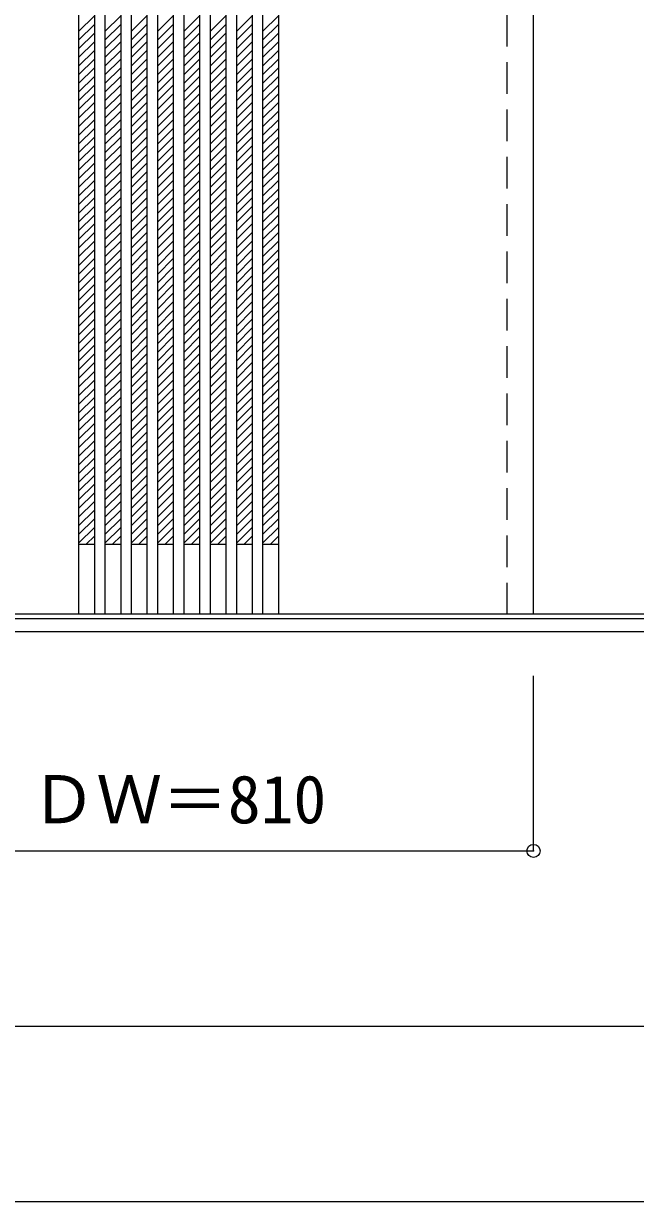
# Model space of a CAD drawing. Units: millimetres, scale not verified. Extents: x -2158 to 1628, y -1668 to 1044.
# Drawn here: x 232 to 930, y -1661 to -317 of the extents above; entities that cross this region are included whole.
import ezdxf
from ezdxf.enums import TextEntityAlignment as Align

# ---------------------------------------------------------------- set-up
doc = ezdxf.new("R2010")
doc.units = ezdxf.units.MM
doc.header["$LTSCALE"] = 30
doc.header["$PDMODE"] = 32
doc.header["$PDSIZE"] = 15
doc.linetypes.add('DASHED1', pattern=[1.8, 1.2, -0.6])
doc.layers.add('0-0', color=4, linetype='DASHED1')
doc.layers.add('0-1_寸法', color=7, linetype='Continuous')
doc.styles.add('ＭＳ ゴシック', font='')
doc.styles.get('ＭＳ ゴシック').set_extended_font_data('MS Gothic')

msp = doc.modelspace()

# ---------------------------------------------------------------- linework, layer by layer
at = {"layer": '0-0', "color": 3, "linetype": 'Continuous'}
for p, q in [((294.77, 992.19), (294.77, -990.81)), ((312.77, 992.19), (312.77, -990.81)), ((324.77, 992.19), (324.77, -990.81)), ((342.77, 992.19), (342.77, -990.81)), ((354.77, 992.19), (354.77, -990.81)), ((372.77, 992.19), (372.77, -990.81)), ((384.77, 992.19), (384.77, -990.81)), ((402.77, 992.19), (402.77, -990.81)), ((414.77, 992.19), (414.77, -990.81)), ((432.77, 992.19), (432.77, -990.81)), ((444.77, 992.19), (444.77, -990.81)), ((462.77, 992.19), (462.77, -990.81)), ((474.77, 992.19), (474.77, -990.81)), ((492.77, 992.19), (492.77, -990.81)), ((504.77, 992.19), (504.77, -990.81)), ((522.77, 992.19), (522.77, -990.81)), ((813.77, -990.81), (813.77, 992.19)), ((1590.77, -990.81), (3.77, -990.81)), ((1590.77, -995.81), (-1583.23, -995.81)), ((1620.77, -1010.81), (-1613.23, -1010.81))]:
    msp.add_line(p, q, dxfattribs=at)
at = {"layer": '0-0'}
for p, q in [((783.77, -990.81), (783.77, 992.19)), ((294.77, -325.64), (312.77, -307.64)), ((324.77, -325.64), (342.77, -307.64)), ((354.77, -325.64), (372.77, -307.64)), ((384.77, -325.64), (402.77, -307.64)), ((414.77, -325.64), (432.77, -307.64)), ((444.77, -325.64), (462.77, -307.64)), ((474.77, -325.64), (492.77, -307.64)), ((504.77, -325.64), (522.77, -307.64)), ((294.77, -335.54), (312.77, -317.54)), ((324.77, -335.54), (342.77, -317.54)), ((354.77, -335.54), (372.77, -317.54)), ((384.77, -335.54), (402.77, -317.54)), ((414.77, -335.54), (432.77, -317.54)), ((444.77, -335.54), (462.77, -317.54)), ((474.77, -335.54), (492.77, -317.54)), ((504.77, -335.54), (522.77, -317.54)), ((294.77, -345.44), (312.77, -327.44)), ((324.77, -345.44), (342.77, -327.44)), ((354.77, -345.44), (372.77, -327.44)), ((384.77, -345.44), (402.77, -327.44)), ((414.77, -345.44), (432.77, -327.44)), ((444.77, -345.44), (462.77, -327.44)), ((474.77, -345.44), (492.77, -327.44)), ((504.77, -345.44), (522.77, -327.44)), ((294.77, -355.34), (312.77, -337.34)), ((294.77, -365.24), (312.77, -347.24)), ((324.77, -355.34), (342.77, -337.34)), ((324.77, -365.24), (342.77, -347.24)), ((354.77, -355.34), (372.77, -337.34)), ((354.77, -365.24), (372.77, -347.24)), ((384.77, -355.34), (402.77, -337.34)), ((384.77, -365.24), (402.77, -347.24)), ((414.77, -355.34), (432.77, -337.34)), ((414.77, -365.24), (432.77, -347.24)), ((444.77, -355.34), (462.77, -337.34)), ((444.77, -365.24), (462.77, -347.24)), ((474.77, -355.34), (492.77, -337.34)), ((474.77, -365.24), (492.77, -347.24)), ((504.77, -355.34), (522.77, -337.34)), ((504.77, -365.24), (522.77, -347.24)), ((294.77, -375.14), (312.77, -357.14)), ((324.77, -375.14), (342.77, -357.14)), ((354.77, -375.14), (372.77, -357.14)), ((384.77, -375.14), (402.77, -357.14)), ((414.77, -375.14), (432.77, -357.14)), ((444.77, -375.14), (462.77, -357.14)), ((474.77, -375.14), (492.77, -357.14)), ((504.77, -375.14), (522.77, -357.14)), ((294.77, -385.04), (312.77, -367.04)), ((324.77, -385.04), (342.77, -367.04)), ((354.77, -385.04), (372.77, -367.04)), ((384.77, -385.04), (402.77, -367.04)), ((414.77, -385.04), (432.77, -367.04)), ((444.77, -385.04), (462.77, -367.04)), ((474.77, -385.04), (492.77, -367.04)), ((504.77, -385.04), (522.77, -367.04)), ((294.77, -394.94), (312.77, -376.94)), ((294.77, -404.84), (312.77, -386.84)), ((324.77, -394.94), (342.77, -376.94)), ((324.77, -404.84), (342.77, -386.84)), ((354.77, -394.94), (372.77, -376.94)), ((354.77, -404.84), (372.77, -386.84)), ((384.77, -394.94), (402.77, -376.94)), ((384.77, -404.84), (402.77, -386.84)), ((414.77, -394.94), (432.77, -376.94)), ((414.77, -404.84), (432.77, -386.84)), ((444.77, -394.94), (462.77, -376.94)), ((444.77, -404.84), (462.77, -386.84)), ((474.77, -394.94), (492.77, -376.94)), ((474.77, -404.84), (492.77, -386.84)), ((504.77, -394.94), (522.77, -376.94)), ((504.77, -404.84), (522.77, -386.84)), ((294.77, -414.74), (312.77, -396.74)), ((324.77, -414.74), (342.77, -396.74)), ((354.77, -414.74), (372.77, -396.74)), ((384.77, -414.74), (402.77, -396.74)), ((414.77, -414.74), (432.77, -396.74)), ((444.77, -414.74), (462.77, -396.74)), ((474.77, -414.74), (492.77, -396.74)), ((504.77, -414.74), (522.77, -396.74)), ((294.77, -424.64), (312.77, -406.64)), ((294.77, -434.53), (312.77, -416.53)), ((324.77, -424.64), (342.77, -406.64)), ((324.77, -434.53), (342.77, -416.53)), ((354.77, -424.64), (372.77, -406.64)), ((354.77, -434.53), (372.77, -416.53)), ((384.77, -424.64), (402.77, -406.64)), ((384.77, -434.53), (402.77, -416.53)), ((414.77, -424.64), (432.77, -406.64)), ((414.77, -434.53), (432.77, -416.53)), ((444.77, -424.64), (462.77, -406.64)), ((444.77, -434.53), (462.77, -416.53)), ((474.77, -424.64), (492.77, -406.64)), ((474.77, -434.53), (492.77, -416.53)), ((504.77, -424.64), (522.77, -406.64)), ((504.77, -434.53), (522.77, -416.53)), ((294.77, -444.43), (312.77, -426.43)), ((324.77, -444.43), (342.77, -426.43)), ((354.77, -444.43), (372.77, -426.43)), ((384.77, -444.43), (402.77, -426.43)), ((414.77, -444.43), (432.77, -426.43)), ((444.77, -444.43), (462.77, -426.43)), ((474.77, -444.43), (492.77, -426.43)), ((504.77, -444.43), (522.77, -426.43)), ((294.77, -454.33), (312.77, -436.33)), ((324.77, -454.33), (342.77, -436.33)), ((354.77, -454.33), (372.77, -436.33)), ((384.77, -454.33), (402.77, -436.33)), ((414.77, -454.33), (432.77, -436.33)), ((444.77, -454.33), (462.77, -436.33)), ((474.77, -454.33), (492.77, -436.33)), ((504.77, -454.33), (522.77, -436.33)), ((294.77, -464.23), (312.77, -446.23)), ((294.77, -474.13), (312.77, -456.13)), ((324.77, -464.23), (342.77, -446.23)), ((324.77, -474.13), (342.77, -456.13)), ((354.77, -464.23), (372.77, -446.23)), ((354.77, -474.13), (372.77, -456.13)), ((384.77, -464.23), (402.77, -446.23)), ((384.77, -474.13), (402.77, -456.13)), ((414.77, -464.23), (432.77, -446.23)), ((414.77, -474.13), (432.77, -456.13)), ((444.77, -464.23), (462.77, -446.23)), ((444.77, -474.13), (462.77, -456.13)), ((474.77, -464.23), (492.77, -446.23)), ((474.77, -474.13), (492.77, -456.13)), ((504.77, -464.23), (522.77, -446.23)), ((504.77, -474.13), (522.77, -456.13)), ((294.77, -484.03), (312.77, -466.03)), ((324.77, -484.03), (342.77, -466.03)), ((354.77, -484.03), (372.77, -466.03)), ((384.77, -484.03), (402.77, -466.03)), ((414.77, -484.03), (432.77, -466.03)), ((444.77, -484.03), (462.77, -466.03)), ((474.77, -484.03), (492.77, -466.03)), ((504.77, -484.03), (522.77, -466.03)), ((294.77, -493.93), (312.77, -475.93)), ((324.77, -493.93), (342.77, -475.93)), ((354.77, -493.93), (372.77, -475.93)), ((384.77, -493.93), (402.77, -475.93)), ((414.77, -493.93), (432.77, -475.93)), ((444.77, -493.93), (462.77, -475.93)), ((474.77, -493.93), (492.77, -475.93)), ((504.77, -493.93), (522.77, -475.93)), ((294.77, -503.83), (312.77, -485.83)), ((294.77, -513.73), (312.77, -495.73)), ((324.77, -503.83), (342.77, -485.83)), ((324.77, -513.73), (342.77, -495.73)), ((354.77, -503.83), (372.77, -485.83)), ((354.77, -513.73), (372.77, -495.73)), ((384.77, -503.83), (402.77, -485.83)), ((384.77, -513.73), (402.77, -495.73)), ((414.77, -503.83), (432.77, -485.83)), ((414.77, -513.73), (432.77, -495.73)), ((444.77, -503.83), (462.77, -485.83)), ((444.77, -513.73), (462.77, -495.73)), ((474.77, -503.83), (492.77, -485.83)), ((474.77, -513.73), (492.77, -495.73)), ((504.77, -503.83), (522.77, -485.83)), ((504.77, -513.73), (522.77, -495.73)), ((294.77, -523.63), (312.77, -505.63)), ((324.77, -523.63), (342.77, -505.63)), ((354.77, -523.63), (372.77, -505.63)), ((384.77, -523.63), (402.77, -505.63)), ((414.77, -523.63), (432.77, -505.63)), ((444.77, -523.63), (462.77, -505.63)), ((474.77, -523.63), (492.77, -505.63)), ((504.77, -523.63), (522.77, -505.63)), ((294.77, -533.53), (312.77, -515.53)), ((324.77, -533.53), (342.77, -515.53)), ((354.77, -533.53), (372.77, -515.53)), ((384.77, -533.53), (402.77, -515.53)), ((414.77, -533.53), (432.77, -515.53)), ((444.77, -533.53), (462.77, -515.53)), ((474.77, -533.53), (492.77, -515.53)), ((504.77, -533.53), (522.77, -515.53)), ((294.77, -543.43), (312.77, -525.43)), ((294.77, -553.33), (312.77, -535.33)), ((324.77, -543.43), (342.77, -525.43)), ((324.77, -553.33), (342.77, -535.33)), ((354.77, -543.43), (372.77, -525.43)), ((354.77, -553.33), (372.77, -535.33)), ((384.77, -543.43), (402.77, -525.43)), ((384.77, -553.33), (402.77, -535.33)), ((414.77, -543.43), (432.77, -525.43)), ((414.77, -553.33), (432.77, -535.33)), ((444.77, -543.43), (462.77, -525.43)), ((444.77, -553.33), (462.77, -535.33)), ((474.77, -543.43), (492.77, -525.43)), ((474.77, -553.33), (492.77, -535.33)), ((504.77, -543.43), (522.77, -525.43)), ((504.77, -553.33), (522.77, -535.33)), ((294.77, -563.23), (312.77, -545.23)), ((324.77, -563.23), (342.77, -545.23)), ((354.77, -563.23), (372.77, -545.23)), ((384.77, -563.23), (402.77, -545.23)), ((414.77, -563.23), (432.77, -545.23)), ((444.77, -563.23), (462.77, -545.23)), ((474.77, -563.23), (492.77, -545.23)), ((504.77, -563.23), (522.77, -545.23)), ((294.77, -573.13), (312.77, -555.13)), ((324.77, -573.13), (342.77, -555.13)), ((354.77, -573.13), (372.77, -555.13)), ((384.77, -573.13), (402.77, -555.13)), ((414.77, -573.13), (432.77, -555.13)), ((444.77, -573.13), (462.77, -555.13)), ((474.77, -573.13), (492.77, -555.13)), ((504.77, -573.13), (522.77, -555.13)), ((294.77, -583.03), (312.77, -565.03)), ((294.77, -592.93), (312.77, -574.93)), ((324.77, -583.03), (342.77, -565.03)), ((324.77, -592.93), (342.77, -574.93)), ((354.77, -583.03), (372.77, -565.03)), ((354.77, -592.93), (372.77, -574.93)), ((384.77, -583.03), (402.77, -565.03)), ((384.77, -592.93), (402.77, -574.93)), ((414.77, -583.03), (432.77, -565.03)), ((414.77, -592.93), (432.77, -574.93)), ((444.77, -583.03), (462.77, -565.03)), ((444.77, -592.93), (462.77, -574.93)), ((474.77, -583.03), (492.77, -565.03)), ((474.77, -592.93), (492.77, -574.93)), ((504.77, -583.03), (522.77, -565.03)), ((504.77, -592.93), (522.77, -574.93)), ((294.77, -602.83), (312.77, -584.83)), ((324.77, -602.83), (342.77, -584.83)), ((354.77, -602.83), (372.77, -584.83)), ((384.77, -602.83), (402.77, -584.83)), ((414.77, -602.83), (432.77, -584.83)), ((444.77, -602.83), (462.77, -584.83)), ((474.77, -602.83), (492.77, -584.83)), ((504.77, -602.83), (522.77, -584.83)), ((294.77, -612.73), (312.77, -594.73)), ((294.77, -622.63), (312.77, -604.63)), ((324.77, -612.73), (342.77, -594.73)), ((324.77, -622.63), (342.77, -604.63)), ((354.77, -612.73), (372.77, -594.73)), ((354.77, -622.63), (372.77, -604.63)), ((384.77, -612.73), (402.77, -594.73)), ((384.77, -622.63), (402.77, -604.63)), ((414.77, -612.73), (432.77, -594.73)), ((414.77, -622.63), (432.77, -604.63)), ((444.77, -612.73), (462.77, -594.73)), ((444.77, -622.63), (462.77, -604.63)), ((474.77, -612.73), (492.77, -594.73)), ((474.77, -622.63), (492.77, -604.63)), ((504.77, -612.73), (522.77, -594.73)), ((504.77, -622.63), (522.77, -604.63)), ((294.77, -632.52), (312.77, -614.52)), ((324.77, -632.52), (342.77, -614.52)), ((354.77, -632.52), (372.77, -614.52)), ((384.77, -632.52), (402.77, -614.52)), ((414.77, -632.52), (432.77, -614.52)), ((444.77, -632.52), (462.77, -614.52)), ((474.77, -632.52), (492.77, -614.52)), ((504.77, -632.52), (522.77, -614.52)), ((294.77, -642.42), (312.77, -624.42)), ((324.77, -642.42), (342.77, -624.42)), ((354.77, -642.42), (372.77, -624.42)), ((384.77, -642.42), (402.77, -624.42)), ((414.77, -642.42), (432.77, -624.42)), ((444.77, -642.42), (462.77, -624.42)), ((474.77, -642.42), (492.77, -624.42)), ((504.77, -642.42), (522.77, -624.42)), ((294.77, -652.32), (312.77, -634.32)), ((294.77, -662.22), (312.77, -644.22)), ((324.77, -652.32), (342.77, -634.32)), ((324.77, -662.22), (342.77, -644.22)), ((354.77, -652.32), (372.77, -634.32)), ((354.77, -662.22), (372.77, -644.22)), ((384.77, -652.32), (402.77, -634.32)), ((384.77, -662.22), (402.77, -644.22)), ((414.77, -652.32), (432.77, -634.32)), ((414.77, -662.22), (432.77, -644.22)), ((444.77, -652.32), (462.77, -634.32)), ((444.77, -662.22), (462.77, -644.22)), ((474.77, -652.32), (492.77, -634.32)), ((474.77, -662.22), (492.77, -644.22)), ((504.77, -652.32), (522.77, -634.32)), ((504.77, -662.22), (522.77, -644.22)), ((294.77, -672.12), (312.77, -654.12)), ((324.77, -672.12), (342.77, -654.12)), ((354.77, -672.12), (372.77, -654.12)), ((384.77, -672.12), (402.77, -654.12)), ((414.77, -672.12), (432.77, -654.12)), ((444.77, -672.12), (462.77, -654.12)), ((474.77, -672.12), (492.77, -654.12)), ((504.77, -672.12), (522.77, -654.12)), ((294.77, -682.02), (312.77, -664.02)), ((324.77, -682.02), (342.77, -664.02)), ((354.77, -682.02), (372.77, -664.02)), ((384.77, -682.02), (402.77, -664.02)), ((414.77, -682.02), (432.77, -664.02)), ((444.77, -682.02), (462.77, -664.02)), ((474.77, -682.02), (492.77, -664.02)), ((504.77, -682.02), (522.77, -664.02)), ((294.77, -691.92), (312.77, -673.92)), ((294.77, -701.82), (312.77, -683.82)), ((324.77, -691.92), (342.77, -673.92)), ((324.77, -701.82), (342.77, -683.82)), ((354.77, -691.92), (372.77, -673.92)), ((354.77, -701.82), (372.77, -683.82)), ((384.77, -691.92), (402.77, -673.92)), ((384.77, -701.82), (402.77, -683.82)), ((414.77, -691.92), (432.77, -673.92)), ((414.77, -701.82), (432.77, -683.82)), ((444.77, -691.92), (462.77, -673.92)), ((444.77, -701.82), (462.77, -683.82)), ((474.77, -691.92), (492.77, -673.92)), ((474.77, -701.82), (492.77, -683.82)), ((504.77, -691.92), (522.77, -673.92)), ((504.77, -701.82), (522.77, -683.82)), ((294.77, -711.72), (312.77, -693.72)), ((324.77, -711.72), (342.77, -693.72)), ((354.77, -711.72), (372.77, -693.72)), ((384.77, -711.72), (402.77, -693.72)), ((414.77, -711.72), (432.77, -693.72)), ((444.77, -711.72), (462.77, -693.72)), ((474.77, -711.72), (492.77, -693.72)), ((504.77, -711.72), (522.77, -693.72)), ((294.77, -721.62), (312.77, -703.62)), ((324.77, -721.62), (342.77, -703.62)), ((354.77, -721.62), (372.77, -703.62)), ((384.77, -721.62), (402.77, -703.62)), ((414.77, -721.62), (432.77, -703.62)), ((444.77, -721.62), (462.77, -703.62)), ((474.77, -721.62), (492.77, -703.62)), ((504.77, -721.62), (522.77, -703.62)), ((294.77, -731.52), (312.77, -713.52)), ((294.77, -741.42), (312.77, -723.42)), ((324.77, -731.52), (342.77, -713.52)), ((324.77, -741.42), (342.77, -723.42)), ((354.77, -731.52), (372.77, -713.52)), ((354.77, -741.42), (372.77, -723.42)), ((384.77, -731.52), (402.77, -713.52)), ((384.77, -741.42), (402.77, -723.42)), ((414.77, -731.52), (432.77, -713.52)), ((414.77, -741.42), (432.77, -723.42)), ((444.77, -731.52), (462.77, -713.52)), ((444.77, -741.42), (462.77, -723.42)), ((474.77, -731.52), (492.77, -713.52)), ((474.77, -741.42), (492.77, -723.42)), ((504.77, -731.52), (522.77, -713.52)), ((504.77, -741.42), (522.77, -723.42)), ((294.77, -751.32), (312.77, -733.32)), ((324.77, -751.32), (342.77, -733.32)), ((354.77, -751.32), (372.77, -733.32)), ((384.77, -751.32), (402.77, -733.32)), ((414.77, -751.32), (432.77, -733.32)), ((444.77, -751.32), (462.77, -733.32)), ((474.77, -751.32), (492.77, -733.32)), ((504.77, -751.32), (522.77, -733.32)), ((294.77, -761.22), (312.77, -743.22)), ((324.77, -761.22), (342.77, -743.22)), ((354.77, -761.22), (372.77, -743.22)), ((384.77, -761.22), (402.77, -743.22)), ((414.77, -761.22), (432.77, -743.22)), ((444.77, -761.22), (462.77, -743.22)), ((474.77, -761.22), (492.77, -743.22)), ((504.77, -761.22), (522.77, -743.22)), ((294.77, -771.12), (312.77, -753.12)), ((294.77, -781.02), (312.77, -763.02)), ((324.77, -771.12), (342.77, -753.12)), ((324.77, -781.02), (342.77, -763.02)), ((354.77, -771.12), (372.77, -753.12)), ((354.77, -781.02), (372.77, -763.02)), ((384.77, -771.12), (402.77, -753.12)), ((384.77, -781.02), (402.77, -763.02)), ((414.77, -771.12), (432.77, -753.12)), ((414.77, -781.02), (432.77, -763.02)), ((444.77, -771.12), (462.77, -753.12)), ((444.77, -781.02), (462.77, -763.02)), ((474.77, -771.12), (492.77, -753.12)), ((474.77, -781.02), (492.77, -763.02)), ((504.77, -771.12), (522.77, -753.12)), ((504.77, -781.02), (522.77, -763.02)), ((294.77, -790.92), (312.77, -772.92)), ((324.77, -790.92), (342.77, -772.92)), ((354.77, -790.92), (372.77, -772.92)), ((384.77, -790.92), (402.77, -772.92)), ((414.77, -790.92), (432.77, -772.92)), ((444.77, -790.92), (462.77, -772.92)), ((474.77, -790.92), (492.77, -772.92)), ((504.77, -790.92), (522.77, -772.92)), ((294.77, -800.82), (312.77, -782.82)), ((294.77, -810.72), (312.77, -792.72)), ((324.77, -800.82), (342.77, -782.82)), ((324.77, -810.72), (342.77, -792.72)), ((354.77, -800.82), (372.77, -782.82)), ((354.77, -810.72), (372.77, -792.72)), ((384.77, -800.82), (402.77, -782.82)), ((384.77, -810.72), (402.77, -792.72)), ((414.77, -800.82), (432.77, -782.82)), ((414.77, -810.72), (432.77, -792.72)), ((444.77, -800.82), (462.77, -782.82)), ((444.77, -810.72), (462.77, -792.72)), ((474.77, -800.82), (492.77, -782.82)), ((474.77, -810.72), (492.77, -792.72)), ((504.77, -800.82), (522.77, -782.82)), ((504.77, -810.72), (522.77, -792.72)), ((294.77, -820.62), (312.77, -802.62)), ((324.77, -820.62), (342.77, -802.62)), ((354.77, -820.62), (372.77, -802.62)), ((384.77, -820.62), (402.77, -802.62)), ((414.77, -820.62), (432.77, -802.62)), ((444.77, -820.62), (462.77, -802.62)), ((474.77, -820.62), (492.77, -802.62)), ((504.77, -820.62), (522.77, -802.62)), ((294.77, -830.51), (312.77, -812.51)), ((324.77, -830.51), (342.77, -812.51)), ((354.77, -830.51), (372.77, -812.51)), ((384.77, -830.51), (402.77, -812.51)), ((414.77, -830.51), (432.77, -812.51)), ((444.77, -830.51), (462.77, -812.51)), ((474.77, -830.51), (492.77, -812.51)), ((504.77, -830.51), (522.77, -812.51)), ((294.77, -840.41), (312.77, -822.41)), ((294.77, -850.31), (312.77, -832.31)), ((324.77, -840.41), (342.77, -822.41)), ((324.77, -850.31), (342.77, -832.31)), ((354.77, -840.41), (372.77, -822.41)), ((354.77, -850.31), (372.77, -832.31)), ((384.77, -840.41), (402.77, -822.41)), ((384.77, -850.31), (402.77, -832.31)), ((414.77, -840.41), (432.77, -822.41)), ((414.77, -850.31), (432.77, -832.31)), ((444.77, -840.41), (462.77, -822.41)), ((444.77, -850.31), (462.77, -832.31)), ((474.77, -840.41), (492.77, -822.41)), ((474.77, -850.31), (492.77, -832.31)), ((504.77, -840.41), (522.77, -822.41)), ((504.77, -850.31), (522.77, -832.31)), ((294.77, -860.21), (312.77, -842.21)), ((324.77, -860.21), (342.77, -842.21)), ((354.77, -860.21), (372.77, -842.21)), ((384.77, -860.21), (402.77, -842.21)), ((414.77, -860.21), (432.77, -842.21)), ((444.77, -860.21), (462.77, -842.21)), ((474.77, -860.21), (492.77, -842.21)), ((504.77, -860.21), (522.77, -842.21)), ((294.77, -870.11), (312.77, -852.11)), ((324.77, -870.11), (342.77, -852.11)), ((354.77, -870.11), (372.77, -852.11)), ((384.77, -870.11), (402.77, -852.11)), ((414.77, -870.11), (432.77, -852.11)), ((444.77, -870.11), (462.77, -852.11)), ((474.77, -870.11), (492.77, -852.11)), ((504.77, -870.11), (522.77, -852.11)), ((294.77, -880.01), (312.77, -862.01)), ((294.77, -889.91), (312.77, -871.91)), ((324.77, -880.01), (342.77, -862.01)), ((324.77, -889.91), (342.77, -871.91)), ((354.77, -880.01), (372.77, -862.01)), ((354.77, -889.91), (372.77, -871.91)), ((384.77, -880.01), (402.77, -862.01)), ((384.77, -889.91), (402.77, -871.91)), ((414.77, -880.01), (432.77, -862.01)), ((414.77, -889.91), (432.77, -871.91)), ((444.77, -880.01), (462.77, -862.01)), ((444.77, -889.91), (462.77, -871.91)), ((474.77, -880.01), (492.77, -862.01)), ((474.77, -889.91), (492.77, -871.91)), ((504.77, -880.01), (522.77, -862.01)), ((504.77, -889.91), (522.77, -871.91)), ((294.77, -899.81), (312.77, -881.81)), ((324.77, -899.81), (342.77, -881.81)), ((354.77, -899.81), (372.77, -881.81)), ((384.77, -899.81), (402.77, -881.81)), ((414.77, -899.81), (432.77, -881.81)), ((444.77, -899.81), (462.77, -881.81)), ((474.77, -899.81), (492.77, -881.81)), ((504.77, -899.81), (522.77, -881.81)), ((294.77, -909.71), (312.77, -891.71)), ((324.77, -909.71), (342.77, -891.71)), ((354.77, -909.71), (372.77, -891.71)), ((384.77, -909.71), (402.77, -891.71)), ((414.77, -909.71), (432.77, -891.71)), ((444.77, -909.71), (462.77, -891.71)), ((474.77, -909.71), (492.77, -891.71)), ((504.77, -909.71), (522.77, -891.71)), ((303.57, -910.81), (312.77, -901.61)), ((333.57, -910.81), (342.77, -901.61)), ((363.57, -910.81), (372.77, -901.61)), ((393.57, -910.81), (402.77, -901.61)), ((423.57, -910.81), (432.77, -901.61)), ((453.57, -910.81), (462.77, -901.61)), ((483.57, -910.81), (492.77, -901.61)), ((513.57, -910.81), (522.77, -901.61))]:
    msp.add_line(p, q, dxfattribs=at)
at = {"layer": '0-0', "color": 7, "linetype": 'Continuous'}
for p, q in [((294.77, -910.81), (312.77, -910.81)), ((324.77, -910.81), (342.77, -910.81)), ((354.77, -910.81), (372.77, -910.81)), ((384.77, -910.81), (402.77, -910.81)), ((414.77, -910.81), (432.77, -910.81)), ((444.77, -910.81), (462.77, -910.81)), ((474.77, -910.81), (492.77, -910.81)), ((504.77, -910.81), (522.77, -910.81))]:
    msp.add_line(p, q, dxfattribs=at)
at = {"layer": '0-1_寸法', "color": 4}
for p, q in [((813.77, -1260.81), (813.77, -1060.81)), ((-806.23, -1260.81), (813.77, -1260.81))]:
    msp.add_line(p, q, dxfattribs=at)
for points in [[(-1613.23, -1660.81), (1620.77, -1660.81), (1620.77, -1060.81)], [(-1583.23, -1460.81), (1590.77, -1460.81), (1590.77, -1060.81)]]:
    msp.add_lwpolyline(points, dxfattribs=at)
at = {"layer": '0-1_寸法'}
msp.add_point((813.77, -1260.81), dxfattribs=at)

# ---------------------------------------------------------------- texts
at = {"layer": '0-1_寸法', "style": 'ＭＳ ゴシック'}
msp.add_text('ＤＷ＝810', height=54.99, dxfattribs=at).set_placement((240.02, -1245.81), align=Align.BOTTOM_LEFT)

doc.saveas('drawing.dxf')
